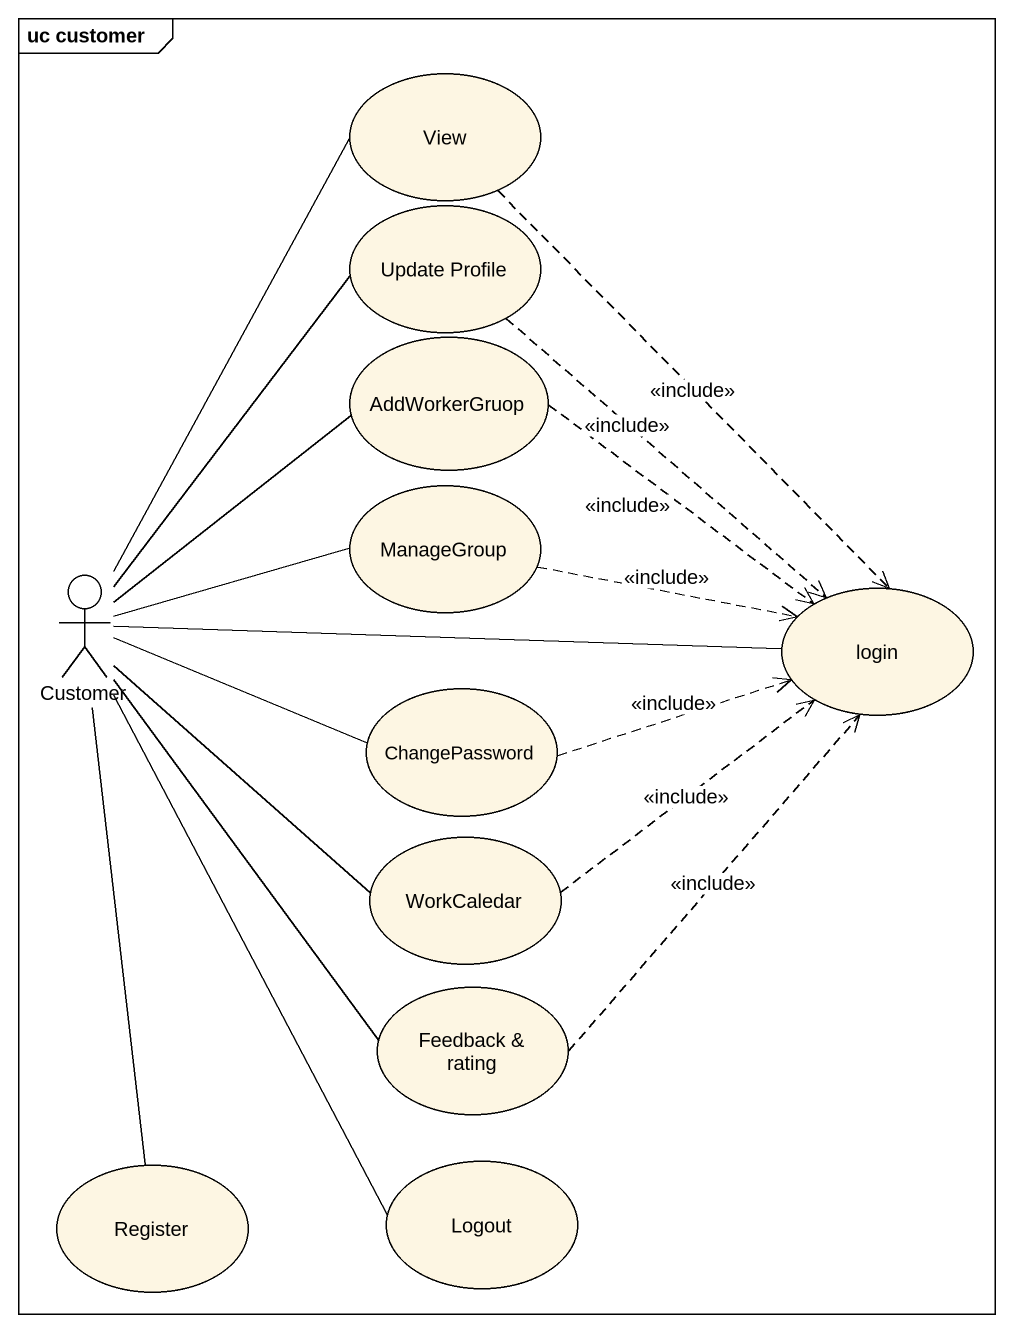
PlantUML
@startuml
mainframe uc customer
usecase View
usecase "Update Profile" as Update_Profile
usecase AddWorkerGruop
usecase ManageGroup
actor Customer
usecase login
usecase ChangePassword
usecase WorkCaledar
usecase "Feedback & rating" as Feedback_rating
usecase Register
usecase Logout
View ..> login : <<include>>
Update_Profile ..> login : <<include>>
AddWorkerGruop .right.> login : <<include>>
ManageGroup .right.> login : <<include>>
Customer -up- View
Customer -up- Update_Profile
Customer -up- AddWorkerGruop
Customer -right- ManageGroup
Customer -right- login
Customer -right- ChangePassword
Customer -- WorkCaledar
Customer -- Feedback_rating
Customer -- Register
Customer -- Logout
ChangePassword .right.> login : <<include>>
WorkCaledar .up.> login : <<include>>
Feedback_rating .up.> login : <<include>>
@enduml
